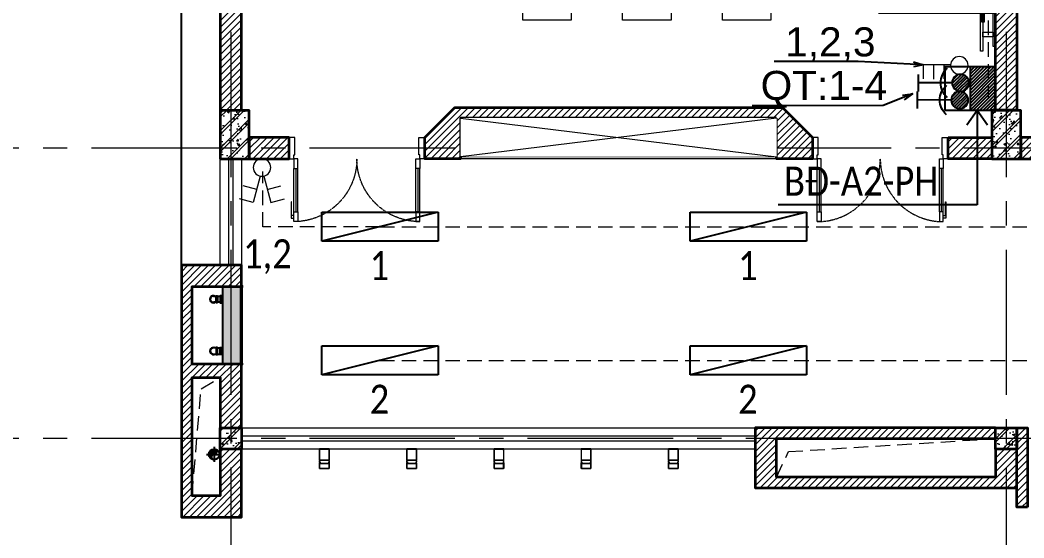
# Model space of a CAD drawing. Header units: millimetres. Extents: x 18326 to 214271, y -298828 to -198730.
# Drawn here: x 49172 to 59529, y -221956 to -216608 of the extents above; entities that cross this region are included whole.
import ezdxf
from ezdxf.enums import TextEntityAlignment as Align

# ---------------------------------------------------------------- set-up
doc = ezdxf.new("R2010")
doc.units = ezdxf.units.MM
doc.header["$LTSCALE"] = 20
doc.header["$MEASUREMENT"] = 0
for name, pattern in [('DASHED2', [0.375, 0.25, -0.125]), ('HIDDEN', [0.375, 0.25, -0.125]), ('xref LC GK$0$CENTER2', [1.125, 0.75, -0.125, 0.125, -0.125]), ('xref_mb.A2$0$2.Mat bang dien hinh$0$ACAD_ISO08W100', [36, 24, -3, 6, -3]), ('xref_mb.A2$0$HIDDEN', [0.375, 0.25, -0.125])]:
    doc.linetypes.add(name, pattern=pattern)
doc.layers.get('0').update_dxf_attribs({"lineweight": 0})
doc.layers.get('Defpoints').update_dxf_attribs({"color": 1, "lineweight": 25})
for name, color, linetype in [('!Cetech-TBD', 2, 'Continuous'), ('CDC-E', 2, 'Continuous'), ('CDC-E-Equip', 2, 'Continuous'), ('CDC-E-Note', 3, 'Continuous'), ('CETECH-E-Switch', 2, 'Continuous'), ('NETDEP', 2, 'Continuous'), ('TEXT', 7, 'Continuous'), ('xref_mb.A2$0$1.TH_TM', 5, 'xref_mb.A2$0$TM'), ('xref_mb.A2$0$KV-Net thay 3', 251, 'Continuous')]:
    doc.layers.add(name, color=color, linetype=linetype)
for name, color, linetype, lineweight in [('0.MAU XANH- DAY DIEN', 3, 'HIDDEN', 20), ('IBST-E-Chieu sang', 2, 'Continuous', 9), ('KV-Ky hieu', 30, 'Continuous', 0), ('xref LC GK$0$KV-Net truc', 251, 'xref LC GK$0$CENTER2', 9), ('xref_mb.A2$0$KV-Cat be tong', 6, 'Continuous', 35), ('xref_mb.A2$0$KV-Cat tuong', 4, 'Continuous', 35), ('xref_mb.A2$0$KV-Cat vat lieu', 11, 'Continuous', 20), ('xref_mb.A2$0$KV-Cua', 34, 'Continuous', 13), ('xref_mb.A2$0$KV-Hatch', 179, 'Continuous', 5), ('xref_mb.A2$0$KV-Net khuat', 165, 'xref_mb.A2$0$HIDDEN', 9), ('xref_mb.A2$0$KV-Net thay 2', 8, 'Continuous', 13), ('xref_mb.A2$0$KV-Noi that', 35, 'Continuous', 9), ('xref_mb.A2$0$KV-Thiet bi', 59, 'Continuous', 9)]:
    doc.layers.add(name, color=color, linetype=linetype, lineweight=lineweight)
doc.styles.add('aa', font='vncc-sim.shx', dxfattribs={"width": 0.7})
doc.styles.add('AN - Arial', font='arial.ttf')
doc.styles.add('KT', font='vnsimli.shx', dxfattribs={"width": 0.72})
doc.styles.add('uv-abc', font='calibril.ttf', dxfattribs={"width": 0.85})
doc.styles.add('xref_mb.A2$0$TEXT LINE TYPE-UV ABC', font='uv-abc.shx')
doc.linetypes.add('xref_mb.A2$0$TM', pattern='A,16.5,-4,["M",xref_mb.A2$0$TEXT LINE TYPE-UV ABC,S=3,R=0,X=-1.3,Y=-1.3],-4', length=24.5)
doc.dimstyles.new('A2-1-140', dxfattribs={"dimscale": 100, "dimtxt": 3, "dimasz": 1.5, "dimexe": 0.7, "dimexo": 0, "dimgap": 0.5, "dimtad": 1, "dimdec": 0, "dimrnd": 50, "dimzin": 13, "dimdsep": 46, "dimtxsty": 'KT', "dimblk1": 'ARCHTICK', "dimblk2": 'ARCHTICK', "dimsah": 1, "dimcen": 0, "dimdle": 0.7, "dimclrd": 1, "dimclre": 1, "dimclrt": 3, "dimadec": 0, "dimazin": 0, "dimtfac": 1.222222, "dimtdec": 0, "dimtix": 1, "dimtmove": 2, "dimatfit": 3, "dimldrblk": 'ARCHTICK', "dimfxl": 5, "dimfxlon": 1, "dimtolj": 1, "dimtzin": 13, "dimarcsym": 0})
doc.dimstyles.new('Dim DHKK', dxfattribs={"dimscale": 100, "dimtxt": 2, "dimasz": 1, "dimexe": 1, "dimexo": 1, "dimgap": 0.7, "dimtad": 1, "dimtoh": 1, "dimdec": 0, "dimzin": 12, "dimdsep": 46, "dimtxsty": 'aa', "dimblk": 'ARCHTICK', "dimcen": 1, "dimdle": 1, "dimclrd": 7, "dimclre": 7, "dimclrt": 1, "dimadec": 0, "dimazin": 0, "dimtfac": 1, "dimtdec": 0, "dimtofl": 0, "dimtmove": 2, "dimatfit": 3, "dimldrblk": 'OPEN90', "dimfxl": 1, "dimfxlon": 1, "dimtolj": 1, "dimtzin": 12, "dimarcsym": 0})
pattern_1 = [(50, (0, 0), (215.178055, -18.82564), [22.5, -247.5]), (355, (0, 0), (-41.6254, 225.65764), [18, -198]), (100.4514, (17.93, -1.57), (173.552815, 206.83186), [19.12206, -210.342634]), (46.1842, (0, 60), (320.172315, -49.6557), [33.75, -371.25]), (96.6356, (26.68, 55.86), (280.39881, 292.23536), [28.68309, -315.5139]), (351.1842, (0, 60), (280.39858, 292.23558), [27, -297]), (21, (30, 45), (179.072116, -120.785667), [22.5, -247.5]), (326, (30, 45), (72.9946, 217.545014), [18, -198]), (71.4514, (44.92, 34.93), (252.06679, 96.75915), [19.12206, -210.342634]), (37.5, (0, 0), (3.6479566, 99.868156), [0, -195.6, 0, -201, 0, -198.75]), (7.5, (0, 0), (78.920861, 118.323514), [0, -114.6, 0, -191.1, 0, -75.75]), (327.5, (-66.9, 0), (160.146731, -6.7664615), [0, -75, 0, -234, 0, -310.5]), (317.5, (-96.9, 0), (174.95585, 30.031495), [0, -97.5, 0, -155.4, 0, -220.5]), (45, (0, 0), (-90.156115, 90.156115), []), (45, (0, 36.75), (-90.156115, 90.156115), [])]

# ---------------------------------------------------------------- blocks, each defined once
blk = doc.blocks.new('_ARCHTICK')
at = {"color": 8, "const_width": 0.15}
blk.add_lwpolyline([(-0.5, -0.5), (0.5, 0.5)], dxfattribs=at)
blk = doc.blocks.new('l57')
at = {"layer": '!Cetech-TBD'}
for p, q in [((-600, 150), (600, 150)), ((600, 150), (-600, -150)), ((-600, -150), (-600, 150)), ((600, 150), (600, -150)), ((600, -150), (-600, -150))]:
    blk.add_line(p, q, dxfattribs=at)
blk = doc.blocks.new('Cong tac 2 - 2 chieu')
for p, q in [((-15.8, 73.2), (-74.6, 298.8)), ((15.8, 73.2), (74.6, 298.8))]:
    blk.add_line(p, q)
for points in [[(-74.6, 298.8), (-190.5, 267.7)], [(74.6, 298.8), (190.5, 267.7)], [(-45.2, 186), (-161.1, 154.9)], [(45.2, 186), (161.1, 154.9)]]:
    blk.add_lwpolyline(points)
blk.add_circle((0, 0), 74.9)
blk = doc.blocks.new('*U569')
at = {"rotation": 304.5355579088518}
blk.add_blockref('Cong tac 2 - 2 chieu', (0, 0), dxfattribs=at)
blk = doc.blocks.new('pa6')
at = {"layer": 'CDC-E'}
h = blk.add_hatch(dxfattribs=at)
h.set_pattern_fill('ANSI31', scale=5)
h.set_pattern_definition([(45, (0, 0), (-11.2253, 11.2253), [])])
h.paths.add_polyline_path([(150, 175), (-150, 175), (-150, 0), (150, 0)])
for p, q in [((-150, 350), (150, 350)), ((-150, 0), (-150, 350)), ((150, 350), (150, 0)), ((-150, 175), (150, 175)), ((150, 0), (-150, 0))]:
    blk.add_line(p, q, dxfattribs=at)
blk = doc.blocks.new('*X544')
at = {"color": 0}
for p, q in [((11475.3, 51568.3), (11556.7, 51649.7)), ((11478.7, 51598.1), (11526.9, 51646.3)), ((11480.5, 51546.9), (11578.1, 51644.5)), ((11490, 51530), (11595, 51635)), ((11503.1, 51516.5), (11608.5, 51621.9)), ((11519.6, 51506.5), (11618.5, 51605.4)), ((11540.3, 51500.6), (11624.4, 51584.7)), ((11568.4, 51502.3), (11622.7, 51556.6))]:
    blk.add_line(p, q, dxfattribs=at)
blk = doc.blocks.new('S14')
at = {"layer": '!Cetech-TBD'}
for p, q in [((-75, 375), (75, 375)), ((0, 75), (0, 375))]:
    blk.add_line(p, q, dxfattribs=at)
blk.add_circle((0, 0), 75, dxfattribs=at)
blk.add_arc((0, 0), 175, 41.81031, 138.18969, dxfattribs=at)
blk.add_blockref('*X544', (-11550, -51575), dxfattribs=at)
blk = doc.blocks.new('Cong tac 3 - 1 chieu')
blk.add_line((50.2, 55.5), (214, 221.5))
for points in [[(214, 221.5), (298.8, 136.6)], [(90.9, 97.3), (175.8, 12.4)], [(152.9, 159), (237.7, 74.1)]]:
    blk.add_lwpolyline(points)
blk.add_circle((0, 0), 74.9)
blk = doc.blocks.new('*U570')
at = {"rotation": 349.4154363675875}
blk.add_blockref('Cong tac 3 - 1 chieu', (0, 0), dxfattribs=at)
blk = doc.blocks.new('xref LC GK$0$LC')
at = {"layer": 'xref LC GK$0$KV-Net truc', "color": 8, "ltscale": 100}
for points in [[(21000, 10100), (21000, -15500)], [(29000, 10100), (29000, -15500)], [(117812, -9100), (-10253, -9100)], [(117812, -12100), (-10253, -12100)]]:
    blk.add_lwpolyline(points, dxfattribs=at)
blk = doc.blocks.new('*U205')
at = {"color": 8, "linetype": 'Continuous'}
for p, q in [((70, 100), (70, 550)), ((1330, 100), (1330, 550))]:
    blk.add_line(p, q, dxfattribs=at)
at = {"color": 8}
for p, q in [((90, 550), (90, 100)), ((1310, 550), (1310, 100))]:
    blk.add_line(p, q, dxfattribs=at)
for points in [[(50, 550), (90, 550), (90, 650), (50, 650), (50, 550)], [(1350, 550), (1310, 550), (1310, 650), (1350, 650), (1350, 550)], [(50, 553), (50, 100)], [(1350, 553), (1350, 100)], [(50, 100), (90, 100), (90, 0), (50, 0), (50, 100)], [(1350, 100), (1310, 100), (1310, 0), (1350, 0), (1350, 100)]]:
    blk.add_lwpolyline(points, dxfattribs=at)
at = {"color": 8, "linetype": 'xref_mb.A2$0$HIDDEN', "ltscale": 0.2}
for points in [[(700, 0, 0.414214), (50, 650, 0.414214)], [(700, 0, -0.414214), (1350, 650, -0.414214)]]:
    blk.add_lwpolyline(points, format="xyb", dxfattribs=at)
at = {"color": 8}
for points in [[(22, 445), (22, 614), (50, 614), (50, 586), (27, 586), (27, 445)], [(0, 0), (50, 0), (50, -40), (60, -40), (60, -220), (0, -220)], [(1400, 0), (1350, 0), (1350, -40), (1340, -40), (1340, -220), (1400, -220)]]:
    blk.add_lwpolyline(points, close=True, dxfattribs=at)
blk = doc.blocks.new('xref_mb.A2$0$Module TX1')
at = {"layer": 'xref_mb.A2$0$KV-Hatch'}
h = blk.add_hatch(dxfattribs=at)
h.set_pattern_fill('ANSI31', color=8, scale=400)
h.set_pattern_definition([(45, (-63346.89, -117945.025), (-35.355339, 35.355339), [])])
h.paths.add_polyline_path([(-3400, 235), (-3850, 235), (-3850, 15), (-3400, 15)])
h.paths.add_polyline_path([(-1630, 435), (1630, 435), (1630, 15), (2000, 15), (2000, 235), (1690, 545), (-1690, 545), (-2000, 235), (-2000, 15), (-1630, 15)])
h.paths.add_polyline_path([(3400, 235), (3850, 235), (3850, 15), (3400, 15)])
at = {"layer": 'xref_mb.A2$0$KV-Cat tuong', "color": 8}
for points in [[(-1630, 435), (1630, 435), (1630, 15), (2000, 15), (2000, 235), (1690, 545), (-1690, 545), (-2000, 235), (-2000, 15), (-1630, 15)], [(-3400, 235), (-3850, 235), (-3850, 15), (-3400, 15)], [(3400, 235), (3850, 235), (3850, 15), (3400, 15)]]:
    blk.add_lwpolyline(points, close=True, dxfattribs=at)
at = {"layer": 'xref_mb.A2$0$KV-Thiet bi', "color": 8}
blk.add_line((-1630, 15), (1630, 15), dxfattribs=at)
at = {"layer": 'xref_mb.A2$0$KV-Cua', "color": 8, "xscale": -1, "rotation": 180}
blk.add_blockref('*U205', (-3400, 15), dxfattribs=at)
at = {"layer": 'xref_mb.A2$0$KV-Cua', "color": 8, "rotation": 180}
blk.add_blockref('*U205', (3400, 15), dxfattribs=at)
blk = doc.blocks.new('xref_mb.A2$0$Mat cat lam be tong')
at = {"layer": 'xref_mb.A2$0$KV-Cat vat lieu', "color": 8, "lineweight": 0, "ltscale": 1000}
for p, q in [((-49, 139), (-50, 139)), ((-50, 139), (-50, 0)), ((-48, 133), (-49, 139)), ((-49, 119), (-49, 131)), ((-49, 131), (-46, 131)), ((-49, 7), (-49, 112)), ((-49, 112), (49, 112)), ((-47, 132), (-48, 132)), ((-46, 145), (-47, 133)), ((-46, 131), (-44, 146)), ((-45, 118), (-45, 118)), ((-44, 117), (-44, 117)), ((43, 113), (-43, 113)), ((44, 117), (44, 117)), ((47, 144), (46, 133)), ((46, 133), (49, 132)), ((48, 139), (48, 144)), ((50, 139), (48, 139)), ((49, 132), (49, 119)), ((49, 112), (49, 7)), ((50, 0), (50, 139)), ((43, 1), (-43, 1))]:
    blk.add_line(p, q, dxfattribs=at)
at = {"layer": 'xref_mb.A2$0$KV-Cat vat lieu', "color": 8, "lineweight": 25, "ltscale": 1000}
blk.add_line((-50, 0), (50, 0), dxfattribs=at)
at = {"layer": 'xref_mb.A2$0$KV-Cat vat lieu', "color": 8, "lineweight": 0, "ltscale": 1000}
blk.add_lwpolyline([(-50, 200), (50, 200), (50, 139), (49, 139), (48, 145, 0.937697), (47, 145), (46, 133, 0.302776), (46, 132, -1.868517), (44, 132), (46, 147, 0.434812), (45, 148), (-46, 148, 0.809784), (-47, 145), (-46, 145), (-47, 134, -0.936602), (-48, 134), (-48, 139), (-50, 139)], format="xyb", close=True, dxfattribs=at)
blk.add_lwpolyline([(49, 199), (-49, 199), (-49, 149), (49, 149)], close=True, dxfattribs=at)
at = {"layer": 'xref_mb.A2$0$KV-Cat vat lieu', "color": 8, "lineweight": 0, "ltscale": 1000, "extrusion": (0, 0, -1)}
for centre, major_axis, start_param, end_param in [((-48, 119), (0.351, 0.351), 1.756848, 3.926991), ((-48, 133), (0.351, -0.351), 0.785397, 2.297438), ((-46, 116), (2.38, 2.38), 4.898441, 5.472646), ((-46, 116), (1.33, -1.33), -0.760257, 3.90185), ((-45, 146), (0.701, -0.701), 1.250002, 5.5676), ((-47, 133), (0.351, 0.351), 0.855212, 2.356196), ((-46, 145), (0.21, 0.21), 5.962391, 7.138396), ((-46, 131), (0.21, 0.21), 0.855213, 2.356196), ((-46, 119), (0.526, 0.526), 5.472646, 7.330383), ((-46, 119), (0.526, 0.526), 1.047198, 2.331054), ((-44, 116), (0.526, -0.526), 3.665192, 5.522928), ((-44, 116), (0.526, -0.526), 2.381336, 3.665192), ((-46, 116), (2.38, -2.38), -0.760258, -0.186052), ((-43, 114), (0.351, -0.351), 0.785399, 2.955541), ((44, 116), (0.526, 0.526), 3.90185, 5.759586), ((46, 116), (2.38, -2.38), 1.756849, 2.331054), ((43, 114), (0.351, 0.351), 0.186052, 2.356194), ((46, 116), (1.33, 1.33), 5.522928, 10.185035), ((44, 116), (0.526, 0.526), 5.759586, 7.043442), ((46, 119), (0.526, 0.526), 3.665191, 5.522928), ((46, 119), (0.526, 0.526), 2.381335, 3.665191), ((46, 116), (2.38, -2.38), 3.952132, 4.526337), ((47, 144), (0.526, -0.526), 2.426008, 5.436701), ((48, 119), (0.351, 0.351), 0.785398, 2.95554), ((-48, 7), (0.351, -0.351), 0.186052, 2.356194), ((-46, 4), (2.38, -2.38), 3.327645, 3.90185), ((-46, 4), (1.33, -1.33), -0.760257, 3.90185), ((-46, 6), (0.526, 0.526), 5.472646, 8.614239), ((-44, 4), (0.526, 0.526), 3.952132, 7.093724), ((-46, 4), (2.38, -2.38), -0.760258, -0.186052), ((-43, 2), (0.351, -0.351), 0.785399, 2.955541), ((44, 4), (0.526, 0.526), 3.90185, 7.043443), ((46, 4), (2.38, -2.38), 1.756849, 2.331054), ((43, 2), (0.351, -0.351), -1.384744, 0.785398), ((46, 4), (1.33, -1.33), 3.952132, 8.614239), ((46, 6), (0.526, 0.526), 2.381335, 5.522928), ((46, 4), (2.38, -2.38), 3.952132, 4.526337), ((48, 7), (0.351, 0.351), 0.785398, 2.95554)]:
    blk.add_ellipse(centre, major_axis=major_axis, ratio=1, start_param=start_param, end_param=end_param, dxfattribs=at)
blk = doc.blocks.new('*U208')
at = {"color": 8}
blk.add_lwpolyline([(-1100, 0), (0, 0), (0, 50), (-1100, 50)], close=True, dxfattribs=at)
blk = doc.blocks.new('xref_mb.A2$0$HCC')
at = {"layer": 'xref_mb.A2$0$KV-Hatch'}
h = blk.add_hatch(color=8, dxfattribs=at)
h.dxf.hatch_style = 1
h.paths.add_polyline_path([(401, -199), (401, -15), (-397, -15), (-397, -199)])
at = {"layer": 'xref_mb.A2$0$KV-Net thay 3', "color": 8}
for p, q in [((-397, -5, 0), (-397, -198, 0)), ((-397, -15, 0), (401, -15, 0)), ((395, -15), (396, -15)), ((-298, -200), (-298, -211, 0)), ((-236, -200, 0), (-236, -211, 0)), ((237, -200, 0), (237, -211, 0)), ((299, -200), (299, -211, 0)), ((-303, -268, 0), (-303, -252, 0)), ((-303, -252, 0), (-231, -252, 0)), ((-235, -268, 0), (-303, -268, 0)), ((-300, -295, 0), (-300, -268, 0)), ((-298, -252, 0), (-298, -227, 0)), ((-236, -227, 0), (-236, -252, 0)), ((-231, -268, 0), (-235, -268, 0)), ((-235, -268, 0), (-235, -295, 0)), ((-231, -252, 0), (-231, -268, 0)), ((304, -252, 0), (232, -252, 0)), ((232, -252, 0), (232, -268, 0)), ((232, -268, 0), (235, -268, 0)), ((235, -268, 0), (304, -268, 0)), ((235, -268, 0), (235, -295, 0)), ((237, -227, 0), (237, -252, 0)), ((299, -252, 0), (299, -227, 0)), ((300, -295, 0), (300, -268, 0)), ((304, -268, 0), (304, -252, 0))]:
    blk.add_line(p, q, dxfattribs=at)
at = {"layer": 'xref_mb.A2$0$KV-Net thay 3', "color": 8, "elevation": 0}
for points in [[(-389, -15), (-390, -15), (-390, 0), (-407, 0), (-407, -5), (-408, -5), (-408, 0), (-389, 0)], [(393, -15), (393, -15), (393, 0), (411, 0), (411, -5), (412, -5), (412, 0), (393, 0)], [(-303, -211), (-303, -227), (-231, -227), (-231, -211)], [(304, -211), (304, -227), (232, -227), (232, -211)]]:
    blk.add_lwpolyline(points, close=True, dxfattribs=at)
for points in [[(387, -15), (387, 0), (-383, 0), (-383, -15)], [(396, -15), (396, -5), (401, -5), (401, -199), (-397, -199), (-397, -5), (-392, -5), (-392, -15), (-391, -15), (-391, -5), (-398, -5), (-398, -200), (402, -200), (402, -5), (395, -5), (395, -15)]]:
    blk.add_lwpolyline(points, dxfattribs=at)
at = {"layer": 'xref_mb.A2$0$KV-Net thay 3', "color": 8}
for centre, radius, start, end in [((-267, -295, 0), 35.7, 155.38, 24.62), ((-267, -295, 0), 32.5, 180, 0), ((268, -295, 0), 35.7, 155.38, 24.62), ((268, -295, 0), 32.5, 180, 0)]:
    blk.add_arc(centre, radius, start, end, dxfattribs=at)
blk = doc.blocks.new('*U213')
at = {"color": 8}
blk.add_lwpolyline([(-5300, 0), (0, 0), (0, 50), (-5300, 50)], close=True, dxfattribs=at)
blk = doc.blocks.new('*U215')
at = {"layer": 'xref_mb.A2$0$KV-Hatch'}
h = blk.add_hatch(dxfattribs=at)
h.set_pattern_fill('ANSI31', color=8, scale=400)
h.set_pattern_definition([(45, (-59496.89, -118180.025), (-35.35534, 35.35534), [])])
h.paths.add_polyline_path([(-450, 0), (0, 0), (0, -220), (-450, -220)])
h.paths.add_polyline_path([(-2220, 200), (-5480, 200), (-5480, -220), (-5850, -220), (-5850, 0), (-5540, 310), (-2160, 310), (-1850, 0), (-1850, -220), (-2220, -220)])
h.paths.add_polyline_path([(-7250, 0), (-7660, 0), (-7660, -220), (-7250, -220)])
at = {"layer": 'xref_mb.A2$0$KV-Cat tuong', "color": 8}
for points in [[(-2220, 200), (-5480, 200), (-5480, -220), (-5850, -220), (-5850, 0), (-5540, 310), (-2160, 310), (-1850, 0), (-1850, -220), (-2220, -220)], [(-7250, 0), (-7660, 0), (-7660, -220), (-7250, -220)], [(-450, 0), (0, 0), (0, -220), (-450, -220)]]:
    blk.add_lwpolyline(points, close=True, dxfattribs=at)
at = {"layer": 'xref_mb.A2$0$KV-Thiet bi', "color": 8}
blk.add_line((-2220, -220), (-5480, -220), dxfattribs=at)
at = {"layer": 'xref_mb.A2$0$KV-Cua', "color": 8, "xscale": -1, "rotation": 180}
blk.add_blockref('*U205', (-7250, -220), dxfattribs=at)
at = {"layer": 'xref_mb.A2$0$KV-Cua', "color": 8, "rotation": 180}
blk.add_blockref('*U205', (-450, -220), dxfattribs=at)
blk = doc.blocks.new('xref_mb.A2$0$TXBG')
at = {"layer": 'xref_mb.A2$0$KV-Hatch'}
h = blk.add_hatch(dxfattribs=at)
h.set_pattern_fill('ANSI31', color=8, scale=400)
h.set_pattern_definition([(45, (-59346.89, -121470.025), (-35.355339, 35.355339), [])])
h.paths.add_polyline_path([(-110, -950), (0, -950), (0, 950), (-110, 950), (-110, 3010), (110, 3010), (110, -3010), (-110, -3010)])
at = {"layer": 'xref_mb.A2$0$KV-Cat tuong', "color": 8}
blk.add_lwpolyline([(-110, -950), (0, -950), (0, 950), (-110, 950), (-110, 3010), (110, 3010), (110, -3010), (-110, -3010)], close=True, dxfattribs=at)
blk = doc.blocks.new('xref_mb.A2$0$cot30x50')
at = {"layer": 'xref_mb.A2$0$KV-Hatch'}
h = blk.add_hatch(dxfattribs=at)
h.set_pattern_fill('CHAU-01', color=8, scale=30, pattern_type=2)
h.set_pattern_definition(pattern_1)
h.paths.add_polyline_path([(-778332, 133391), (-778632, 133391), (-778632, 132891), (-778332, 132891)])
at = {"layer": 'xref_mb.A2$0$KV-Cat be tong', "color": 8}
blk.add_lwpolyline([(-778632, 132891), (-778332, 132891), (-778332, 133391), (-778632, 133391)], close=True, dxfattribs=at)
blk = doc.blocks.new('xref_mb.A2$0$cot22x22')
at = {"layer": 'xref_mb.A2$0$KV-Hatch'}
h = blk.add_hatch(dxfattribs=at)
h.set_pattern_fill('CHAU-01', color=8, scale=30, pattern_type=2)
h.set_pattern_definition(pattern_1)
h.paths.add_polyline_path([(-301545, 85409), (-301545, 85629), (-301765, 85629), (-301765, 85409)])
at = {"layer": 'xref_mb.A2$0$KV-Cat be tong', "color": 8}
blk.add_lwpolyline([(-301765, 85629), (-301545, 85629), (-301545, 85409), (-301765, 85409)], close=True, dxfattribs=at)
blk = doc.blocks.new('xref_mb.A2$0$dvct1')
at = {"layer": 'xref_mb.A2$0$KV-Cat be tong', "color": 8}
for name, p in [('xref_mb.A2$0$cot30x50', (1305428, -131280)), ('xref_mb.A2$0$cot30x50', (1313388, -131280)), ('xref_mb.A2$0$cot22x22', (828561, -86797)), ('xref_mb.A2$0$cot22x22', (836561, -86797))]:
    blk.add_blockref(name, p, dxfattribs=at)
blk = doc.blocks.new('xref_mb.A2$0$LCT1')
at = {"layer": 'xref_mb.A2$0$KV-Cat be tong', "color": 8}
blk.add_blockref('xref_mb.A2$0$dvct1', (-526906, -8522), dxfattribs=at)
blk = doc.blocks.new('xref_mb.A2$0$ghe vi tinh giao vien')
at = {"color": 8}
for points in [[(-170, 0), (-170, 550), (-210, 550), (-210, 0)], [(170, 550), (-170, 550), (-170, 510), (170, 510)], [(210, 0), (210, 550), (170, 550), (170, 0)], [(170, 0), (170, 470), (-170, 470), (-170, 0)]]:
    blk.add_lwpolyline(points, close=True, dxfattribs=at)
blk = doc.blocks.new('xref_mb.A2$0$MT XACH TAY')
at = {"layer": 'xref_mb.A2$0$KV-Noi that', "color": 8}
for p, q in [((1945309, 219420, 0), (1945309, 219432, 0)), ((1945309, 219416, 0), (1945309, 219428, 0)), ((1945885, 219420, 0), (1945309, 219420, 0)), ((1945885, 219416, 0), (1945309, 219416, 0)), ((1945885, 219432, 0), (1945885, 219420, 0)), ((1945885, 219428, 0), (1945885, 219416, 0))]:
    blk.add_line(p, q, dxfattribs=at)
blk.add_arc((1945597, 217716, 0), 1740, 80.4727, 99.5273, dxfattribs=at)
blk = doc.blocks.new('xref_mb.A2$0$O cam HDMI')
at = {"layer": 'xref_mb.A2$0$KV-Noi that'}
h = blk.add_hatch(color=8, dxfattribs=at)
h.dxf.hatch_style = 1
h.paths.add_polyline_path([(-227, 108), (227, 108), (227, -47), (-227, -47)])
h.paths.add_polyline_path([(-176, 57), (176, 57), (176, 3), (-176, 3)], flags=16)
at = {"layer": 'xref_mb.A2$0$KV-Noi that', "color": 8}
for points in [[(-227, 108), (227, 108), (227, -47), (-227, -47)], [(-176, 57), (176, 57), (176, 3), (-176, 3)]]:
    blk.add_lwpolyline(points, close=True, dxfattribs=at)
blk = doc.blocks.new('xref_mb.A2$0$o dien 6d')
at = {"layer": 'xref_mb.A2$0$KV-Noi that', "color": 8}
for p, q in [((5842817.9, -64279), (5842817.9, -64329.4)), ((5842875.1, -64279), (5842875.1, -64329.4)), ((5842932.2, -64279), (5842932.2, -64329.4)), ((5842989.3, -64279), (5842989.3, -64329.4)), ((5843046.4, -64279), (5843046.4, -64329.4)), ((5843103.6, -64279), (5843103.6, -64329.4))]:
    blk.add_line(p, q, dxfattribs=at)
blk.add_lwpolyline([(5843103.6, -64279), (5843103.6, -64329.4), (5842760.8, -64329.4), (5842760.8, -64279)], close=True, dxfattribs=at)
for centre in [(5842783.2, -64295.7), (5842840.3, -64295.7), (5842897.4, -64295.7), (5842954.6, -64295.7), (5843011.7, -64295.7), (5843068.8, -64295.7), (5842783.2, -64314.3), (5842798.6, -64305), (5842840.3, -64314.3), (5842855.7, -64305), (5842897.4, -64314.3), (5842912.8, -64305), (5842954.6, -64314.3), (5842970, -64305), (5843011.7, -64314.3), (5843027.1, -64305), (5843068.8, -64314.3), (5843084.2, -64305)]:
    blk.add_ellipse(centre, major_axis=(3.23, 0), ratio=1, dxfattribs=at)
blk = doc.blocks.new('xref_mb.A2$0$A$Cb15db4b7')
at = {"color": 8}
blk.add_line((50, 155), (4750, 155), dxfattribs=at)
for points in [[(3242.5, 235), (3005, 235), (2927, 265), (1873, 265), (1795, 235), (1557.5, 235), (1557.5, 205), (3242.5, 205)], [(50, 155), (1600, 155), (1600, 130), (50, 130)], [(150, 25), (196, 25), (196, 130), (150, 130)], [(1500, 25), (1454, 25), (1454, 130), (1500, 130)], [(3200, 155), (4750, 155), (4750, 130), (3200, 130)], [(3300, 25), (3346, 25), (3346, 130), (3300, 130)], [(4650, 25), (4604, 25), (4604, 130), (4650, 130)], [(0, 25), (4800, 25), (4800, 0), (0, 0)], [(1700, 37.5), (300, 37.5), (300, 12.5), (1700, 12.5)], [(3100, 37.5), (4500, 37.5), (4500, 12.5), (3100, 12.5)]]:
    blk.add_lwpolyline(points, close=True, dxfattribs=at)
blk = doc.blocks.new('xref_mb.A2$0$SFĐÁ12')
at = {"layer": 'xref_mb.A2$0$KV-Noi that', "color": 8}
for points in [[(150, 110), (150, 390), (110, 390), (110, 5410), (1310, 5410), (1510, 5210), (1510, 2510), (1710, 2310), (1710, 110)], [(1075, 1810), (1075, 610), (1675, 610), (1675, 1810)], [(1092, 510), (192, 510), (192, 110), (1092, 110)], [(1092, 393), (1566, 393), (1566, 110), (1092, 110)]]:
    blk.add_lwpolyline(points, close=True, dxfattribs=at)
at = {"color": 8}
for name, p, xscale, yscale, zscale, rotation in [('xref_mb.A2$0$o dien 6d', (60278, -7010106), -1.200000000000005, 1.200000000000005, 1.200000000000002, 269.8486810506511), ('xref_mb.A2$0$O cam HDMI', (1255, 1599), 0.600000000000003, 0.600000000000003, 0.600000000000003, 270)]:
    blk.add_blockref(name, p, dxfattribs=dict(at, xscale=xscale, yscale=yscale, zscale=zscale, rotation=rotation))
at = {"color": 8, "xscale": -1, "rotation": 270}
blk.add_blockref('xref_mb.A2$0$MT XACH TAY', (-217852, -1944547), dxfattribs=at)
at = {"layer": 'xref_mb.A2$0$KV-Noi that', "color": 8, "rotation": 90}
for name, p in [('xref_mb.A2$0$A$Cb15db4b7', (265, 1000)), ('xref_mb.A2$0$ghe vi tinh giao vien', (1075, 1210))]:
    blk.add_blockref(name, p, dxfattribs=at)
blk = doc.blocks.new('xref_mb.A2$0$LOPCB')
at = {"color": 8}
for p, q in [((3103, 4870), (3103, 5230)), ((4133, 4870), (4133, 5230)), ((5163, 4870), (5163, 5230)), ((3103, 4270), (3103, 4630)), ((4133, 4270), (4133, 4630)), ((5163, 4270), (5163, 4630)), ((3103, 3170), (3103, 3530)), ((4133, 3170), (4133, 3530)), ((5163, 3170), (5163, 3530)), ((3103, 2570), (3103, 2930)), ((4133, 2570), (4133, 2930)), ((5163, 2570), (5163, 2930)), ((3103, 1470), (3103, 1830)), ((4133, 1470), (4133, 1830)), ((5163, 1470), (5163, 1830)), ((6193, 1470), (6193, 1830)), ((3103, 870), (3103, 1230)), ((4133, 870), (4133, 1230)), ((5163, 870), (5163, 1230)), ((6193, 870), (6193, 1230))]:
    blk.add_line(p, q, dxfattribs=at)
for points in [[(2245, 6761), (5505, 6761), (5505, 6361), (2245, 6361)], [(2303, 5350), (2803, 5350), (2803, 4150), (2303, 4150)], [(3333, 5350), (3833, 5350), (3833, 4150), (3333, 4150)], [(4363, 5350), (4863, 5350), (4863, 4150), (4363, 4150)], [(2803, 4870), (3133, 4870), (3133, 5230), (2803, 5230)], [(3833, 4870), (4163, 4870), (4163, 5230), (3833, 5230)], [(4863, 4870), (5193, 4870), (5193, 5230), (4863, 5230)], [(2803, 4270), (3133, 4270), (3133, 4630), (2803, 4630)], [(3833, 4270), (4163, 4270), (4163, 4630), (3833, 4630)], [(4863, 4270), (5193, 4270), (5193, 4630), (4863, 4630)], [(2303, 3650), (2803, 3650), (2803, 2450), (2303, 2450)], [(3333, 3650), (3833, 3650), (3833, 2450), (3333, 2450)], [(4363, 3650), (4863, 3650), (4863, 2450), (4363, 2450)], [(2803, 3170), (3133, 3170), (3133, 3530), (2803, 3530)], [(3833, 3170), (4163, 3170), (4163, 3530), (3833, 3530)], [(4863, 3170), (5193, 3170), (5193, 3530), (4863, 3530)], [(2803, 2570), (3133, 2570), (3133, 2930), (2803, 2930)], [(3833, 2570), (4163, 2570), (4163, 2930), (3833, 2930)], [(4863, 2570), (5193, 2570), (5193, 2930), (4863, 2930)], [(2303, 1950), (2803, 1950), (2803, 750), (2303, 750)], [(3333, 1950), (3833, 1950), (3833, 750), (3333, 750)], [(4363, 1950), (4863, 1950), (4863, 750), (4363, 750)], [(5393, 1950), (5893, 1950), (5893, 750), (5393, 750)], [(2803, 1470), (3133, 1470), (3133, 1830), (2803, 1830)], [(3833, 1470), (4163, 1470), (4163, 1830), (3833, 1830)], [(4863, 1470), (5193, 1470), (5193, 1830), (4863, 1830)], [(5893, 1470), (6223, 1470), (6223, 1830), (5893, 1830)], [(2803, 870), (3133, 870), (3133, 1230), (2803, 1230)], [(3833, 870), (4163, 870), (4163, 1230), (3833, 1230)], [(4863, 870), (5193, 870), (5193, 1230), (4863, 1230)], [(5893, 870), (6223, 870), (6223, 1230), (5893, 1230)]]:
    blk.add_lwpolyline(points, close=True, dxfattribs=at)
at = {"layer": 'xref_mb.A2$0$KV-Cat tuong', "color": 8}
blk.add_blockref('xref_mb.A2$0$SFĐÁ12', (-125, -129), dxfattribs=at)
at = {"color": 8}
blk.add_wipeout([(2245, 6761), (2245, 6361), (5505, 6361), (5505, 6761)], dxfattribs=at)
for p, q in [((2245, 6361), (5505, 6761)), ((5505, 6361), (2245, 6761))]:
    blk.add_line(p, q, dxfattribs=at)
blk = doc.blocks.new('xref_mb.A2$0$od')
at = {"ltscale": 10}
h = blk.add_hatch(dxfattribs=at)
h.set_pattern_fill('ANSI31', color=8, scale=0.5, style=0)
h.set_pattern_definition([(45, (-2211.68692, 549.289586), (-0.0441941738, 0.0441941738), [])])
h.paths.add_polyline_path([(-0.62, 0, -0.414214), (0, 0.62), (0, 0)])
h.paths.add_polyline_path([(0, -0.62, -0.414214), (-0.62, 0), (0, 0, 1)])
h.paths.add_polyline_path([(0, 0), (0, 0.62, -1)])
at = {"color": 8, "linetype": 'xref_mb.A2$0$2.Mat bang dien hinh$0$ACAD_ISO08W100', "ltscale": 0.02}
for p, q in [((-0.88, 0), (0.88, 0)), ((0, 0.88), (0, -0.88))]:
    blk.add_line(p, q, dxfattribs=at)
at = {"color": 8, "linetype": 'Continuous', "ltscale": 10}
blk.add_circle((0, 0), 0.625, dxfattribs=at)
for centre, start, end in [((0, -0.31), 90, 270), ((0, 0.31), 270, 90)]:
    blk.add_arc(centre, 0.312, start, end, dxfattribs=at)
blk = doc.blocks.new('xref_mb.A2$0$A$Cfcf270b9')
at = {"layer": 'xref_mb.A2$0$1.TH_TM', "color": 8, "lineweight": 40, "ltscale": 0.25, "xscale": 87.99999999985768, "yscale": 87.99999999985768, "zscale": 87.99999999985768}
blk.add_blockref('xref_mb.A2$0$od', (-64173, -163), dxfattribs=at)

msp = doc.modelspace()

# ---------------------------------------------------------------- hatches: boundary and pattern name
at = {"layer": 'xref_mb.A2$0$KV-Hatch'}
h = msp.add_hatch(dxfattribs=at)
h.set_pattern_fill('ANSI31', color=8, scale=400)
h.paths.add_polyline_path([(112677, -220930), (115237, -220930), (115237, -220820), (112457, -220820), (112457, -221440), (115457, -221440), (115457, -221040), (115237, -221040), (115237, -221330), (112677, -221330)])
h.paths.add_polyline_path([(102627, -221640), (102737, -221640), (102737, -220820), (102627, -220820)])
h.paths.add_polyline_path([(99237, -221040), (99237, -221640), (99467, -221640), (100257, -221040), (100257, -220820), (99457, -220820), (99457, -221040), (100075, -221040), (99457, -221509), (99457, -221040)])
h.paths.add_polyline_path([(67457, -221040), (67457, -221640), (67227, -221640), (66437, -221040), (66437, -220820), (67237, -220820), (67237, -221040), (66619, -221040), (67237, -221509), (67237, -221040)])
h.paths.add_polyline_path([(56977, -220930), (59237, -220930), (59237, -220820), (56757, -220820), (56757, -221440), (59457, -221440), (59457, -221040), (59237, -221040), (59237, -221330), (56977, -221330)])
h.paths.add_polyline_path([(59567, -221640), (59457, -221640), (59457, -220820), (59567, -220820)])
h.paths.add_polyline_path([(51237, -221040), (51237, -221520), (50947, -221520), (50947, -220300), (51237, -220300), (51237, -220820), (51457, -220820), (51457, -220160), (50947, -220160), (50947, -219360), (51457, -219360), (51457, -219140), (50837, -219140), (50837, -221740), (51457, -221740), (51457, -221040)])
h.paths.add_polyline_path([(51457, -211520), (51237, -211520), (51237, -217540), (51457, -217540)])
h.paths.add_polyline_path([(52487, -211020), (51537, -211020), (51537, -211240), (52487, -211240)])
h.paths.add_polyline_path([(55647, -211020), (54987, -211020), (54987, -211240), (55647, -211240)])

# ---------------------------------------------------------------- linework, layer by layer
at = {"layer": '0.MAU XANH- DAY DIEN', "linetype": 'DASHED2', "ltscale": 30}
for points in [[(52684, -212388), (52684, -216388), (59162, -216388), (59162, -217411)], [(52885, -218743), (51677, -218743), (51677, -218171)], [(52885, -218743), (115347, -218743)], [(52885, -220123), (115347, -220123)]]:
    msp.add_lwpolyline(points, dxfattribs=at)
at = {"layer": 'xref_mb.A2$0$KV-Cat tuong', "color": 8}
for points in [[(51457, -211520), (51237, -211520), (51237, -217540), (51457, -217540)], [(56977, -220930), (59237, -220930), (59237, -220820), (56757, -220820), (56757, -221440), (59457, -221440), (59457, -221040), (59237, -221040), (59237, -221330), (56977, -221330)], [(59567, -221640), (59457, -221640), (59457, -220820), (59567, -220820)]]:
    msp.add_lwpolyline(points, close=True, dxfattribs=at)
msp.add_lwpolyline([(51237, -221040), (51237, -221520), (50947, -221520), (50947, -220300), (51237, -220300), (51237, -220820), (51457, -220820), (51457, -220160), (50947, -220160), (50947, -219360), (51457, -219360), (51457, -219140), (50837, -219140), (50837, -221740), (51457, -221740), (51457, -221040), (51237, -221040)], dxfattribs=at)
at = {"layer": 'xref_mb.A2$0$KV-Net khuat', "color": 8, "ltscale": 30}
for points in [[(50947, -221520), (51039, -220418), (51237, -220300)], [(56977, -221330), (57100, -221065), (59237, -220930)]]:
    msp.add_lwpolyline(points, dxfattribs=at)
at = {"layer": 'xref_mb.A2$0$KV-Net thay 2', "color": 8}
for points in [[(51237, -218040), (51457, -218040), (51457, -219140), (51237, -219140)], [(51457, -220820), (56757, -220820), (56757, -221040), (51457, -221040)]]:
    msp.add_lwpolyline(points, close=True, dxfattribs=at)
at = {"layer": 'xref_mb.A2$0$KV-Net thay 3', "color": 8}
msp.add_lwpolyline([(50837, -219140), (50837, -215020)], dxfattribs=at)

# ---------------------------------------------------------------- block references
at = {"color": 8}
for name, p in [('xref_mb.A2$0$LCT1', (51347, -211130)), ('*U215', (59197, -217820))]:
    msp.add_blockref(name, p, dxfattribs=at)
at = {"xscale": 0.9999811998533592, "yscale": 0.9999811998533592, "zscale": 0.9999811998533592}
for p in [(52885, -218743), (56685, -218743), (52885, -220123), (56685, -220123)]:
    msp.add_blockref('l57', p, dxfattribs=at)
at = {"layer": 'CDC-E-Equip', "xscale": -1.5, "yscale": 1.5, "zscale": 1.5, "rotation": 89.99999999999997}
msp.add_blockref('pa6', (59237, -217315), dxfattribs=at)
at = {"layer": 'CETECH-E-Switch', "ltscale": 30, "rotation": 89.91899537877059}
for p, xscale, yscale, zscale in [((58876, -217257), -1.170150617869478, 1.170150617869478, 1.170150617869478), ((58867, -217434), -1.170150617869477, 1.170150617869477, 1.170150617869477)]:
    msp.add_blockref('S14', p, dxfattribs=dict(at, xscale=xscale, yscale=yscale, zscale=zscale))
at = {"layer": 'Defpoints', "color": 8, "rotation": 180}
for p in [(52312, -221040), (53212, -221040), (54112, -221040), (55012, -221040), (55912, -221040)]:
    msp.add_blockref('xref_mb.A2$0$Mat cat lam be tong', p, dxfattribs=at)
at = {"layer": 'IBST-E-Chieu sang', "xscale": -1.212631576989025, "yscale": 1.212631576989025, "zscale": 1.212631576989025}
for name, p, rotation in [('*U570', (58863, -217076), 34.53555790885185), ('*U569', (51668, -218131), 124.5355579088518)]:
    msp.add_blockref(name, p, dxfattribs=dict(at, rotation=rotation))
at = {"layer": 'xref LC GK$0$KV-Net truc', "color": 8}
msp.add_blockref('xref LC GK$0$LC', (30347, -208830), dxfattribs=at)
at = {"layer": 'xref_mb.A2$0$KV-Cat tuong', "color": 8}
for name, p in [('xref_mb.A2$0$TXBG', (59347, -214530)), ('xref_mb.A2$0$Module TX1', (63347, -218055))]:
    msp.add_blockref(name, p, dxfattribs=at)
at = {"layer": 'xref_mb.A2$0$KV-Cat tuong', "color": 8, "rotation": 270}
msp.add_blockref('xref_mb.A2$0$HCC', (51462, -219758), dxfattribs=at)
at = {"layer": 'xref_mb.A2$0$KV-Thiet bi', "color": 8}
for name, p, rotation in [('*U208', (51372, -218040), 90), ('*U213', (51457, -220905), 180)]:
    msp.add_blockref(name, p, dxfattribs=dict(at, rotation=rotation))

# ---------------------------------------------------------------- texts
at = {"layer": 'CDC-E-Note', "style": 'uv-abc', "width": 0.85}
for s, p in [('BĐ-A2-PH', (57054, -218272)), ('1,2', (51473, -219022)), ('1', (52779, -219144)), ('1', (56580, -219144)), ('2', (52779, -220524)), ('2', (56580, -220524))]:
    msp.add_text(s, height=300, dxfattribs=at).set_placement(p, align=Align.MIDDLE_LEFT)
at = {"layer": 'TEXT', "color": 2, "style": 'AN - Arial'}
for s, p in [('1,2,3', (57066, -216983)), ('QT:1-4', (56813, -217433))]:
    msp.add_text(s, height=300, dxfattribs=at).set_placement(p)

# ---------------------------------------------------------------- leaders
at = {"layer": 'KV-Ky hieu', "color": 0}
msp.add_leader([(59047, -217540), (59047, -218515), (56995, -218515)], dimstyle='A2-1-140', override={"dimgap": 0.5, "dimtad": 0, "dimclrd": 0, "dimldrblk": 'Open90'}, dxfattribs=at)
at = {"layer": 'NETDEP', "color": 2}
for points in [[(58490, -217070), (57818, -217036), (56952, -217036)], [(58378, -217370), (58078, -217491), (56727, -217493)]]:
    msp.add_leader(points, dimstyle='Dim DHKK', override={"dimgap": 1, "dimtad": 0, "dimldrblk": 'Open30'}, dxfattribs=at)

# ---------------------------------------------------------------- next in the draw order: block references
at = {"layer": 'xref_mb.A2$0$KV-Noi that', "color": 8, "rotation": 180}
msp.add_blockref('xref_mb.A2$0$LOPCB', (59222, -211259), dxfattribs=at)

# ---------------------------------------------------------------- next in the draw order: block references
at = {"color": 8}
msp.add_blockref('xref_mb.A2$0$A$Cfcf270b9', (115347, -220930), dxfattribs=at)

doc.saveas('drawing.dxf')
